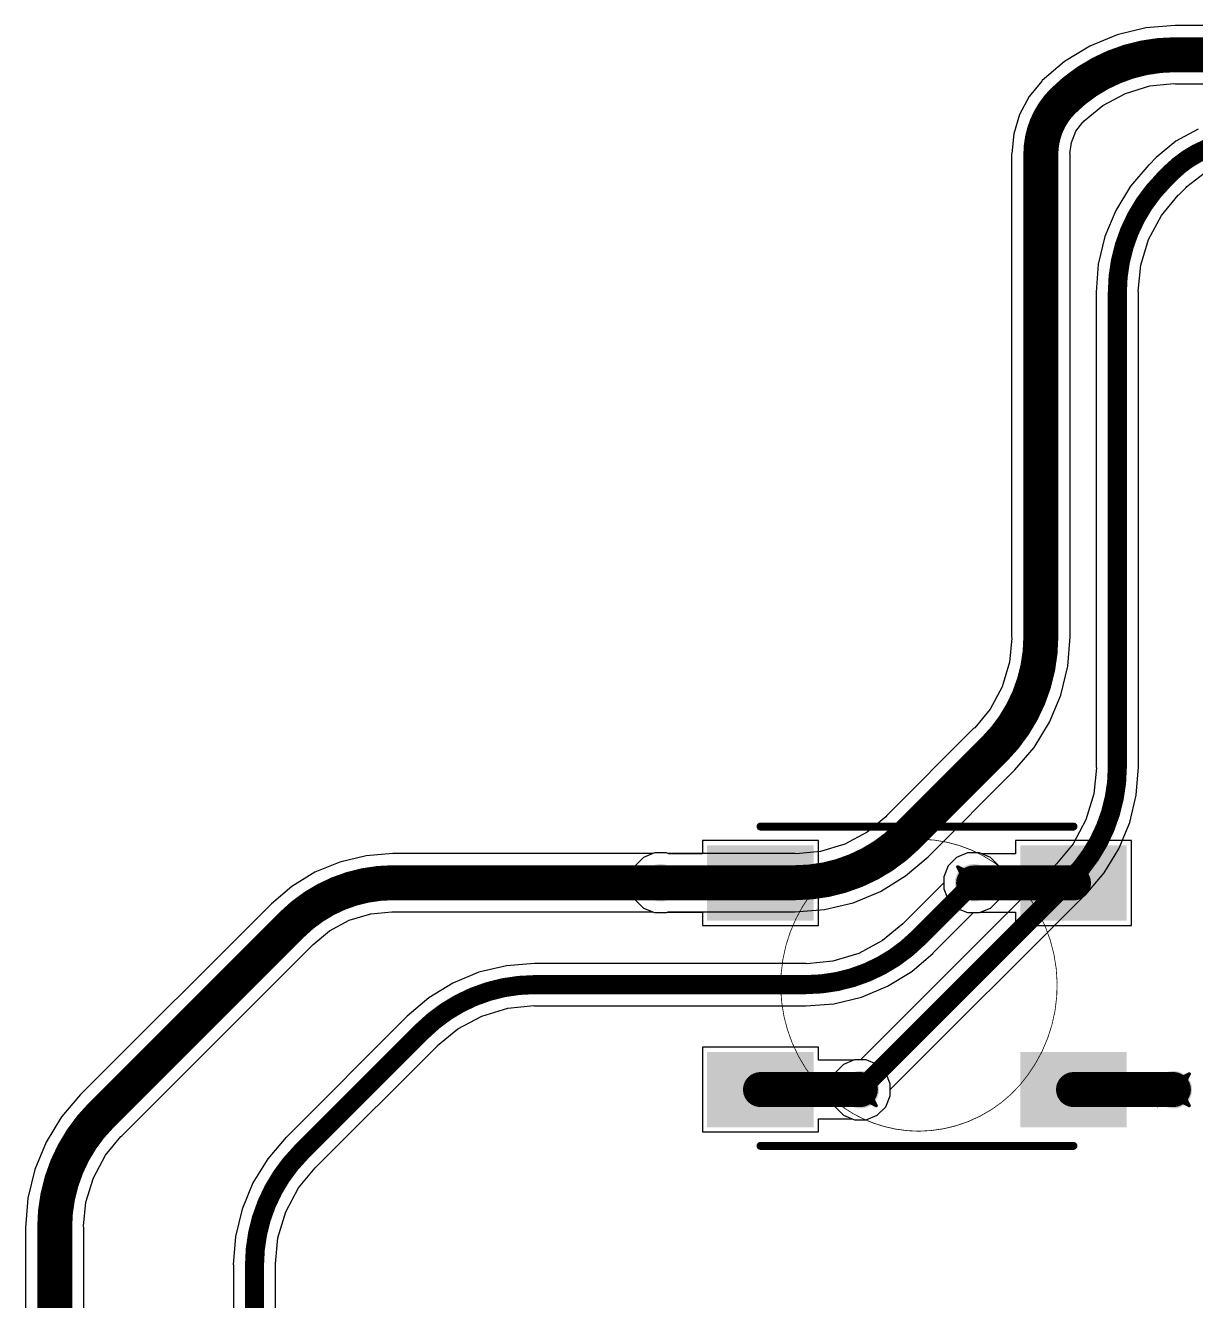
# Model space of a CAD drawing. Header units: inches. Extents: x -11 to 1110, y -7 to 455.
# Drawn here: x 307.99 to 326.68, y 263.01 to 283.37 of the extents above; entities that cross this region are included whole.
import ezdxf

# ---------------------------------------------------------------- set-up
doc = ezdxf.new("R2010")
doc.units = ezdxf.units.IN
for name, color, linetype in [('Bottom Layer', 5, 'Continuous'), ('Drill Drawing', 1, 'Continuous'), ('Mechanical 7', 56, 'Continuous'), ('Top Layer', 1, 'Continuous'), ('Top Overlay', 2, 'Continuous'), ('Top Paste', 8, 'Continuous'), ('Top Solder', 216, 'Continuous'), ('Via Holes', 16, 'Continuous')]:
    doc.layers.add(name, color=color, linetype=linetype)

msp = doc.modelspace()

# ---------------------------------------------------------------- hatches: boundary and pattern name
at = {"layer": 'Bottom Layer'}
h = msp.add_hatch(color=5, dxfattribs=at)
edge = h.paths.add_edge_path()
edge.add_arc((318.132, 269.681), 0.3, 0, 360)
h = msp.add_hatch(color=5, dxfattribs=at)
edge = h.paths.add_edge_path()
edge.add_arc((323.132, 269.681), 0.3, 0, 360)
h = msp.add_hatch(color=5, dxfattribs=at)
edge = h.paths.add_edge_path()
edge.add_arc((321.323, 266.374), 0.3, 0, 360)
h = msp.add_hatch(color=5, dxfattribs=at)
edge = h.paths.add_edge_path()
edge.add_arc((326.323, 266.374), 0.3, 0, 360)
at = {"layer": 'Top Layer'}
for points in [[(318.977, 270.177), (320.477, 270.177), (320.477, 269.177), (318.977, 269.177)], [(325.477, 269.177), (323.977, 269.177), (323.977, 270.177), (325.477, 270.177)], [(318.977, 266.877), (320.477, 266.877), (320.477, 265.877), (318.977, 265.877)], [(323.977, 266.877), (325.477, 266.877), (325.477, 265.877), (323.977, 265.877)]]:
    msp.add_hatch(color=1, dxfattribs=at).paths.add_polyline_path(points)
h = msp.add_hatch(color=1, dxfattribs=at)
edge = h.paths.add_edge_path()
edge.add_arc((318.132, 269.681), 0.3, 0, 360)
h = msp.add_hatch(color=1, dxfattribs=at)
edge = h.paths.add_edge_path()
edge.add_arc((323.132, 269.681), 0.3, 0, 360)
h = msp.add_hatch(color=1, dxfattribs=at)
edge = h.paths.add_edge_path()
edge.add_arc((321.323, 266.374), 0.3, 0, 360)
h = msp.add_hatch(color=1, dxfattribs=at)
edge = h.paths.add_edge_path()
edge.add_arc((326.323, 266.374), 0.3, 0, 360)
at = {"layer": 'Top Paste'}
for points in [[(318.977, 270.177), (320.477, 270.177), (320.477, 269.177), (318.977, 269.177)], [(325.477, 269.177), (323.977, 269.177), (323.977, 270.177), (325.477, 270.177)], [(318.977, 266.877), (320.477, 266.877), (320.477, 265.877), (318.977, 265.877)], [(323.977, 266.877), (325.477, 266.877), (325.477, 265.877), (323.977, 265.877)]]:
    msp.add_hatch(color=8, dxfattribs=at).paths.add_polyline_path(points)
at = {"layer": 'Top Solder'}
for points in [[(318.876, 270.279), (320.579, 270.279), (320.579, 269.076), (318.876, 269.076)], [(325.579, 269.076), (323.876, 269.076), (323.876, 270.279), (325.579, 270.279)], [(318.876, 266.979), (320.579, 266.979), (320.579, 265.776), (318.876, 265.776)], [(323.876, 266.979), (325.579, 266.979), (325.579, 265.776), (323.876, 265.776)]]:
    msp.add_hatch(color=216, dxfattribs=at).paths.add_polyline_path(points)
at = {"layer": 'Via Holes'}
h = msp.add_hatch(color=7, dxfattribs=at)
edge = h.paths.add_edge_path()
edge.add_arc((318.132, 269.681), 0.15, 0, 360)
h = msp.add_hatch(color=7, dxfattribs=at)
edge = h.paths.add_edge_path()
edge.add_arc((323.132, 269.681), 0.15, 0, 360)
h = msp.add_hatch(color=7, dxfattribs=at)
edge = h.paths.add_edge_path()
edge.add_arc((321.323, 266.374), 0.15, 0, 360)
h = msp.add_hatch(color=7, dxfattribs=at)
edge = h.paths.add_edge_path()
edge.add_arc((326.323, 266.374), 0.15, 0, 360)

# ---------------------------------------------------------------- linework, layer by layer
at = {"layer": 'Bottom Layer'}
for p, q in [((325.882, 283.337), (325.423, 283.227)), ((326.352, 283.374), (325.882, 283.337)), ((328.473, 283.374), (326.352, 283.374)), ((326.352, 283.374), (326.352, 283.374)), ((325.423, 283.227), (324.987, 283.046)), ((324.987, 283.046), (324.585, 282.8)), ((324.585, 282.8), (324.226, 282.493)), ((324.221, 282.485), (324.02, 282.241)), ((324.226, 282.493), (324.221, 282.485)), ((324.226, 282.493), (324.226, 282.493)), ((325.196, 282.097), (325.556, 282.289)), ((325.556, 282.289), (325.946, 282.408)), ((325.946, 282.408), (326.331, 282.445)), ((326.331, 282.445), (326.352, 282.441)), ((326.352, 282.441), (328.473, 282.441)), ((324.02, 282.241), (323.867, 281.953)), ((324.898, 281.852), (325.196, 282.097)), ((323.867, 281.953), (323.772, 281.642)), ((324.694, 281.507), (324.767, 281.684)), ((324.767, 281.684), (324.879, 281.83)), ((324.879, 281.83), (324.886, 281.834)), ((324.886, 281.834), (324.898, 281.852)), ((326.721, 281.716), (326.362, 281.524)), ((323.772, 281.642), (323.741, 281.327)), ((324.67, 281.325), (324.694, 281.507)), ((326.362, 281.524), (326.048, 281.266)), ((323.741, 281.327), (323.739, 281.317)), ((323.739, 281.317), (323.739, 273.609)), ((324.672, 281.317), (324.67, 281.325)), ((324.672, 273.609), (324.672, 281.317)), ((326.05, 281.264), (325.934, 281.147)), ((326.048, 281.266), (326.05, 281.264)), ((325.932, 281.149), (325.639, 280.805)), ((325.934, 281.147), (325.932, 281.149)), ((326.536, 280.802), (326.813, 281.015)), ((325.639, 280.805), (325.403, 280.42)), ((326.132, 280.339), (326.397, 280.663)), ((326.397, 280.663), (326.41, 280.671)), ((326.41, 280.671), (326.526, 280.788)), ((326.526, 280.788), (326.536, 280.802)), ((325.403, 280.42), (325.23, 280.003)), ((325.928, 279.958), (326.132, 280.339)), ((325.23, 280.003), (325.124, 279.563)), ((325.802, 279.544), (325.928, 279.958)), ((325.124, 279.563), (325.089, 279.113)), ((325.762, 279.128), (325.802, 279.544)), ((325.089, 279.113), (325.091, 279.113)), ((325.091, 279.113), (325.091, 271.531)), ((325.764, 279.113), (325.762, 279.128)), ((325.764, 271.531), (325.764, 279.113)), ((323.744, 273.587), (323.706, 273.203)), ((323.739, 273.609), (323.744, 273.587)), ((324.635, 273.138), (324.672, 273.609)), ((324.672, 273.609), (324.672, 273.609)), ((323.706, 273.203), (323.587, 272.812)), ((324.525, 272.679), (324.635, 273.138)), ((323.587, 272.812), (323.395, 272.453)), ((324.344, 272.244), (324.525, 272.679)), ((323.395, 272.453), (323.15, 272.154)), ((323.132, 272.142), (321.744, 270.754)), ((323.15, 272.154), (323.132, 272.142)), ((324.098, 271.841), (324.344, 272.244)), ((323.791, 271.483), (324.098, 271.841)), ((322.404, 270.095), (323.791, 271.483)), ((323.791, 271.483), (323.791, 271.483)), ((325.094, 271.516), (325.053, 271.1)), ((325.091, 271.531), (325.094, 271.516)), ((325.731, 271.08), (325.767, 271.531)), ((325.767, 271.531), (325.764, 271.531)), ((325.053, 271.1), (324.927, 270.686)), ((325.626, 270.641), (325.731, 271.08)), ((321.732, 270.736), (321.434, 270.491)), ((321.744, 270.754), (321.732, 270.736)), ((324.927, 270.686), (324.723, 270.304)), ((321.434, 270.491), (321.074, 270.299)), ((325.453, 270.224), (325.626, 270.641)), ((321.074, 270.299), (320.684, 270.181)), ((324.723, 270.304), (324.458, 269.981)), ((313.428, 270.113), (313.008, 270.012)), ((313.854, 270.146), (313.428, 270.113)), ((313.858, 270.147), (313.854, 270.146)), ((318.009, 270.147), (313.858, 270.147)), ((318.037, 270.159), (318.009, 270.147)), ((318.227, 270.159), (318.037, 270.159)), ((318.255, 270.147), (318.227, 270.159)), ((320.278, 270.147), (318.255, 270.147)), ((320.299, 270.143), (320.278, 270.147)), ((320.684, 270.181), (320.299, 270.143)), ((322.045, 269.789), (322.404, 270.095)), ((322.404, 270.095), (322.404, 270.095)), ((322.861, 270.086), (322.727, 269.951)), ((323.037, 270.159), (322.861, 270.086)), ((323.227, 270.159), (323.037, 270.159)), ((323.402, 270.086), (323.227, 270.159)), ((323.537, 269.951), (323.402, 270.086)), ((325.217, 269.839), (325.453, 270.224)), ((313.008, 270.012), (312.609, 269.847)), ((324.446, 269.973), (321.325, 266.852)), ((322.727, 269.951), (322.654, 269.776)), ((323.61, 269.776), (323.537, 269.951)), ((324.458, 269.981), (324.446, 269.973)), ((312.609, 269.847), (312.241, 269.621)), ((321.643, 269.542), (322.045, 269.789)), ((322.654, 269.679), (322.01, 269.035)), ((322.654, 269.776), (322.654, 269.679)), ((323.61, 269.586), (323.61, 269.776)), ((324.924, 269.495), (325.217, 269.839)), ((312.241, 269.621), (311.916, 269.343)), ((321.207, 269.361), (321.643, 269.542)), ((321.801, 266.376), (324.922, 269.497)), ((323.537, 269.41), (323.61, 269.586)), ((324.922, 269.497), (324.924, 269.495)), ((311.913, 269.341), (308.869, 266.297)), ((311.916, 269.343), (311.913, 269.341)), ((320.278, 269.214), (320.748, 269.251)), ((320.748, 269.251), (321.207, 269.361)), ((323.227, 269.203), (323.402, 269.276)), ((323.402, 269.276), (323.537, 269.41)), ((312.845, 268.912), (313.16, 269.081)), ((313.16, 269.081), (313.502, 269.185)), ((313.502, 269.185), (313.841, 269.218)), ((313.841, 269.218), (313.858, 269.215)), ((313.858, 269.215), (318.009, 269.215)), ((318.009, 269.215), (318.037, 269.203)), ((318.037, 269.203), (318.227, 269.203)), ((318.227, 269.203), (318.255, 269.215)), ((318.255, 269.215), (320.278, 269.215)), ((320.278, 269.215), (320.278, 269.214)), ((322.486, 268.559), (323.13, 269.203)), ((323.13, 269.203), (323.227, 269.203)), ((312.581, 268.696), (312.845, 268.912)), ((322.001, 269.022), (321.678, 268.757)), ((322.01, 269.035), (322.001, 269.022)), ((309.528, 265.638), (312.572, 268.682)), ((312.572, 268.682), (312.581, 268.696)), ((321.678, 268.757), (321.297, 268.553)), ((320.882, 268.427), (320.466, 268.387)), ((321.297, 268.553), (320.882, 268.427)), ((322.144, 268.264), (322.487, 268.557)), ((322.487, 268.557), (322.486, 268.559)), ((315.231, 268.251), (314.813, 268.078)), ((315.67, 268.356), (315.231, 268.251)), ((316.12, 268.392), (315.67, 268.356)), ((316.12, 268.389), (316.12, 268.392)), ((320.452, 268.389), (316.12, 268.389)), ((320.466, 268.387), (320.452, 268.389)), ((321.759, 268.028), (322.144, 268.264)), ((314.813, 268.078), (314.428, 267.842)), ((321.341, 267.855), (321.759, 268.028)), ((314.428, 267.842), (314.084, 267.549)), ((320.902, 267.749), (321.341, 267.855)), ((315.275, 267.552), (315.69, 267.678)), ((315.69, 267.678), (316.106, 267.719)), ((316.106, 267.719), (316.12, 267.716)), ((316.12, 267.716), (320.452, 267.716)), ((320.452, 267.714), (320.902, 267.749)), ((320.452, 267.716), (320.452, 267.714)), ((314.086, 267.547), (312.152, 265.612)), ((314.084, 267.549), (314.086, 267.547)), ((314.894, 267.348), (315.275, 267.552)), ((314.571, 267.083), (314.894, 267.348)), ((312.628, 265.136), (314.562, 267.071)), ((314.562, 267.071), (314.571, 267.083)), ((321.228, 266.852), (321.052, 266.779)), ((321.325, 266.852), (321.228, 266.852)), ((320.918, 266.645), (320.845, 266.469)), ((321.052, 266.779), (320.918, 266.645)), ((320.845, 266.469), (320.845, 266.279)), ((308.868, 266.297), (308.562, 265.939)), ((308.869, 266.297), (308.868, 266.297)), ((320.845, 266.279), (320.918, 266.103)), ((321.728, 266.103), (321.801, 266.279)), ((321.801, 266.279), (321.801, 266.376)), ((320.918, 266.103), (321.052, 265.969)), ((321.594, 265.969), (321.728, 266.103)), ((308.562, 265.939), (308.316, 265.536)), ((321.052, 265.969), (321.228, 265.896)), ((321.228, 265.896), (321.418, 265.896)), ((321.418, 265.896), (321.594, 265.969)), ((309.265, 265.327), (309.51, 265.626)), ((309.51, 265.626), (309.528, 265.638)), ((312.15, 265.614), (311.856, 265.27)), ((312.152, 265.612), (312.15, 265.614)), ((308.316, 265.536), (308.135, 265.101)), ((309.073, 264.967), (309.265, 265.327)), ((311.856, 265.27), (311.62, 264.885)), ((308.135, 265.101), (308.025, 264.642)), ((308.954, 264.577), (309.073, 264.967)), ((312.35, 264.805), (312.615, 265.128)), ((312.615, 265.128), (312.628, 265.136)), ((311.62, 264.885), (311.447, 264.468)), ((312.146, 264.423), (312.35, 264.805)), ((308.025, 264.642), (307.988, 264.171)), ((308.916, 264.193), (308.954, 264.577)), ((311.447, 264.468), (311.342, 264.029)), ((312.02, 264.009), (312.146, 264.423)), ((307.988, 264.171), (307.988, 264.171)), ((307.988, 264.171), (307.988, 256.012)), ((308.921, 264.171), (308.916, 264.193)), ((308.921, 256.012), (308.921, 264.171)), ((311.342, 264.029), (311.307, 263.578)), ((311.979, 263.593), (312.02, 264.009)), ((311.307, 263.578), (311.309, 263.578)), ((311.309, 263.578), (311.309, 252.928)), ((311.982, 263.578), (311.979, 263.593)), ((311.982, 252.928), (311.982, 263.578))]:
    msp.add_line(p, q, dxfattribs=at)
for points in [[(324.556, 282.163, 0.559, 0.559, -0.198912), (326.352, 282.907, 0.559, 0.559, 0)], [(326.352, 282.907, 0.559, 0.559, 0), (328.597, 282.907, 0.559, 0.559, 0)], [(326.352, 282.907, 0.559, 0.559, 0), (326.352, 282.907, 0.559, 0.559, 0)], [(324.206, 281.317, 0.559, 0.559, -0.198912), (324.556, 282.163, 0.559, 0.559, 0)], [(326.288, 281.026, 0.305, 0.305, -0.198912), (327.515, 281.534, 0.305, 0.305, 0)], [(324.206, 273.609, 0.559, 0.559, 0), (324.206, 281.317, 0.559, 0.559, 0)], [(325.428, 279.113, 0.305, 0.305, -0.198912), (326.172, 280.909, 0.305, 0.305, 0)], [(326.172, 280.909, 0.305, 0.305, 0), (326.288, 281.026, 0.305, 0.305, 0)], [(325.428, 271.531, 0.305, 0.305, 0), (325.428, 279.113, 0.305, 0.305, 0)], [(324.206, 273.609, 0.559, 0.559, -0.198912), (323.462, 271.812, 0.559, 0.559, 0)], [(322.074, 270.425, 0.559, 0.559, 0), (323.462, 271.812, 0.559, 0.559, 0)], [(325.428, 271.531, 0.305, 0.305, -0.198912), (324.684, 269.735, 0.305, 0.305, 0)], [(322.074, 270.425, 0.559, 0.559, -0.198912), (320.278, 269.681, 0.559, 0.559, 0)], [(312.242, 269.011, 0.559, 0.559, -0.198912), (313.858, 269.681, 0.559, 0.559, 0)], [(313.858, 269.681, 0.559, 0.559, 0), (318.132, 269.681, 0.559, 0.559, 0)], [(318.132, 269.681, 0.559, 0.559, 0), (320.278, 269.681, 0.559, 0.559, 0)], [(321.323, 266.374, 0.305, 0.305, 0), (324.684, 269.735, 0.305, 0.305, 0)], [(322.248, 268.797, 0.305, 0.305, 0), (323.132, 269.681, 0.305, 0.305, 0)], [(309.198, 265.968, 0.559, 0.559, 0), (312.242, 269.011, 0.559, 0.559, 0)], [(322.248, 268.797, 0.305, 0.305, -0.198912), (320.452, 268.053, 0.305, 0.305, 0)], [(314.324, 267.309, 0.305, 0.305, -0.198912), (316.12, 268.053, 0.305, 0.305, 0)], [(316.12, 268.053, 0.305, 0.305, 0), (320.452, 268.053, 0.305, 0.305, 0)], [(312.39, 265.374, 0.305, 0.305, 0), (314.324, 267.309, 0.305, 0.305, 0)], [(308.454, 264.171, 0.559, 0.559, -0.198912), (309.198, 265.968, 0.559, 0.559, 0)], [(311.646, 263.578, 0.305, 0.305, -0.198912), (312.39, 265.374, 0.305, 0.305, 0)], [(308.454, 255.889, 0.559, 0.559, 0), (308.454, 264.171, 0.559, 0.559, 0)], [(311.646, 252.589, 0.305, 0.305, 0), (311.646, 263.578, 0.305, 0.305, 0)]]:
    msp.add_lwpolyline(points, format="xyseb", dxfattribs=at)
for points in [[(326.212, 282.907, 0.279, 0.279, 1), (326.492, 282.907, 0.279, 0.279, 1)], [(326.212, 282.907, 0.279, 0.279, 1), (326.492, 282.907, 0.279, 0.279, 1)], [(326.212, 282.907, 0.279, 0.279, 1), (326.492, 282.907, 0.279, 0.279, 1)], [(326.212, 282.907, 0.279, 0.279, 1), (326.492, 282.907, 0.279, 0.279, 1)], [(324.416, 282.163, 0.279, 0.279, 1), (324.696, 282.163, 0.279, 0.279, 1)], [(324.416, 282.163, 0.279, 0.279, 1), (324.696, 282.163, 0.279, 0.279, 1)], [(324.066, 281.317, 0.279, 0.279, 1), (324.345, 281.317, 0.279, 0.279, 1)], [(324.066, 281.317, 0.279, 0.279, 1), (324.345, 281.317, 0.279, 0.279, 1)], [(326.096, 280.909, 0.152, 0.152, 1), (326.248, 280.909, 0.152, 0.152, 1)], [(326.096, 280.909, 0.152, 0.152, 1), (326.248, 280.909, 0.152, 0.152, 1)], [(326.212, 281.026, 0.152, 0.152, 1), (326.365, 281.026, 0.152, 0.152, 1)], [(326.212, 281.026, 0.152, 0.152, 1), (326.365, 281.026, 0.152, 0.152, 1)], [(325.352, 279.113, 0.152, 0.152, 1), (325.504, 279.113, 0.152, 0.152, 1)], [(325.352, 279.113, 0.152, 0.152, 1), (325.504, 279.113, 0.152, 0.152, 1)], [(324.066, 273.609, 0.279, 0.279, 1), (324.345, 273.609, 0.279, 0.279, 1)], [(324.066, 273.609, 0.279, 0.279, 1), (324.345, 273.609, 0.279, 0.279, 1)], [(323.322, 271.812, 0.279, 0.279, 1), (323.601, 271.812, 0.279, 0.279, 1)], [(323.322, 271.812, 0.279, 0.279, 1), (323.601, 271.812, 0.279, 0.279, 1)], [(325.352, 271.531, 0.152, 0.152, 1), (325.504, 271.531, 0.152, 0.152, 1)], [(325.352, 271.531, 0.152, 0.152, 1), (325.504, 271.531, 0.152, 0.152, 1)], [(321.934, 270.425, 0.279, 0.279, 1), (322.214, 270.425, 0.279, 0.279, 1)], [(321.934, 270.425, 0.279, 0.279, 1), (322.214, 270.425, 0.279, 0.279, 1)], [(313.719, 269.681, 0.279, 0.279, 1), (313.998, 269.681, 0.279, 0.279, 1)], [(313.719, 269.681, 0.279, 0.279, 1), (313.998, 269.681, 0.279, 0.279, 1)], [(317.992, 269.681, 0.279, 0.279, 1), (318.271, 269.681, 0.279, 0.279, 1)], [(317.992, 269.681, 0.279, 0.279, 1), (318.271, 269.681, 0.279, 0.279, 1)], [(320.138, 269.681, 0.279, 0.279, 1), (320.418, 269.681, 0.279, 0.279, 1)], [(320.138, 269.681, 0.279, 0.279, 1), (320.418, 269.681, 0.279, 0.279, 1)], [(324.608, 269.735, 0.152, 0.152, 1), (324.76, 269.735, 0.152, 0.152, 1)], [(324.608, 269.735, 0.152, 0.152, 1), (324.76, 269.735, 0.152, 0.152, 1)], [(323.056, 269.681, 0.152, 0.152, 1), (323.208, 269.681, 0.152, 0.152, 1)], [(312.103, 269.011, 0.279, 0.279, 1), (312.382, 269.011, 0.279, 0.279, 1)], [(312.103, 269.011, 0.279, 0.279, 1), (312.382, 269.011, 0.279, 0.279, 1)], [(322.172, 268.797, 0.152, 0.152, 1), (322.324, 268.797, 0.152, 0.152, 1)], [(322.172, 268.797, 0.152, 0.152, 1), (322.324, 268.797, 0.152, 0.152, 1)], [(316.044, 268.053, 0.152, 0.152, 1), (316.197, 268.053, 0.152, 0.152, 1)], [(316.044, 268.053, 0.152, 0.152, 1), (316.197, 268.053, 0.152, 0.152, 1)], [(320.375, 268.053, 0.152, 0.152, 1), (320.528, 268.053, 0.152, 0.152, 1)], [(320.375, 268.053, 0.152, 0.152, 1), (320.528, 268.053, 0.152, 0.152, 1)], [(314.248, 267.309, 0.152, 0.152, 1), (314.4, 267.309, 0.152, 0.152, 1)], [(314.248, 267.309, 0.152, 0.152, 1), (314.4, 267.309, 0.152, 0.152, 1)], [(321.247, 266.374, 0.152, 0.152, 1), (321.399, 266.374, 0.152, 0.152, 1)], [(309.059, 265.968, 0.279, 0.279, 1), (309.338, 265.968, 0.279, 0.279, 1)], [(309.059, 265.968, 0.279, 0.279, 1), (309.338, 265.968, 0.279, 0.279, 1)], [(312.313, 265.374, 0.152, 0.152, 1), (312.466, 265.374, 0.152, 0.152, 1)], [(312.313, 265.374, 0.152, 0.152, 1), (312.466, 265.374, 0.152, 0.152, 1)], [(308.315, 264.171, 0.279, 0.279, 1), (308.594, 264.171, 0.279, 0.279, 1)], [(308.315, 264.171, 0.279, 0.279, 1), (308.594, 264.171, 0.279, 0.279, 1)], [(311.569, 263.578, 0.152, 0.152, 1), (311.722, 263.578, 0.152, 0.152, 1)], [(311.569, 263.578, 0.152, 0.152, 1), (311.722, 263.578, 0.152, 0.152, 1)]]:
    msp.add_lwpolyline(points, format="xyseb", close=True, dxfattribs=at)
at = {"layer": 'Drill Drawing'}
for points in [[(317.878, 269.935, 0.0508, 0.0508, 0), (318.132, 269.808, 0.0508, 0.0508, 0)], [(317.878, 269.935, 0.0508, 0.0508, 0), (318.005, 269.681, 0.0508, 0.0508, 0)], [(318.132, 269.808, 0.0508, 0.0508, 0), (318.386, 269.935, 0.0508, 0.0508, 0)], [(318.259, 269.681, 0.0508, 0.0508, 0), (318.386, 269.935, 0.0508, 0.0508, 0)], [(322.878, 269.935, 0.0508, 0.0508, 0), (323.132, 269.808, 0.0508, 0.0508, 0)], [(322.878, 269.935, 0.0508, 0.0508, 0), (323.005, 269.681, 0.0508, 0.0508, 0)], [(323.132, 269.808, 0.0508, 0.0508, 0), (323.386, 269.935, 0.0508, 0.0508, 0)], [(323.259, 269.681, 0.0508, 0.0508, 0), (323.386, 269.935, 0.0508, 0.0508, 0)], [(317.878, 269.427, 0.0508, 0.0508, 0), (318.005, 269.681, 0.0508, 0.0508, 0)], [(318.259, 269.681, 0.0508, 0.0508, 0), (318.386, 269.427, 0.0508, 0.0508, 0)], [(322.878, 269.427, 0.0508, 0.0508, 0), (323.005, 269.681, 0.0508, 0.0508, 0)], [(323.259, 269.681, 0.0508, 0.0508, 0), (323.386, 269.427, 0.0508, 0.0508, 0)], [(317.878, 269.427, 0.0508, 0.0508, 0), (318.132, 269.554, 0.0508, 0.0508, 0)], [(318.132, 269.554, 0.0508, 0.0508, 0), (318.386, 269.427, 0.0508, 0.0508, 0)], [(322.878, 269.427, 0.0508, 0.0508, 0), (323.132, 269.554, 0.0508, 0.0508, 0)], [(323.132, 269.554, 0.0508, 0.0508, 0), (323.386, 269.427, 0.0508, 0.0508, 0)], [(321.069, 266.628, 0.0508, 0.0508, 0), (321.323, 266.501, 0.0508, 0.0508, 0)], [(321.069, 266.628, 0.0508, 0.0508, 0), (321.196, 266.374, 0.0508, 0.0508, 0)], [(321.323, 266.501, 0.0508, 0.0508, 0), (321.577, 266.628, 0.0508, 0.0508, 0)], [(321.45, 266.374, 0.0508, 0.0508, 0), (321.577, 266.628, 0.0508, 0.0508, 0)], [(326.069, 266.628, 0.0508, 0.0508, 0), (326.323, 266.501, 0.0508, 0.0508, 0)], [(326.069, 266.628, 0.0508, 0.0508, 0), (326.196, 266.374, 0.0508, 0.0508, 0)], [(326.323, 266.501, 0.0508, 0.0508, 0), (326.577, 266.628, 0.0508, 0.0508, 0)], [(326.45, 266.374, 0.0508, 0.0508, 0), (326.577, 266.628, 0.0508, 0.0508, 0)], [(321.069, 266.12, 0.0508, 0.0508, 0), (321.196, 266.374, 0.0508, 0.0508, 0)], [(321.45, 266.374, 0.0508, 0.0508, 0), (321.577, 266.12, 0.0508, 0.0508, 0)], [(326.069, 266.12, 0.0508, 0.0508, 0), (326.196, 266.374, 0.0508, 0.0508, 0)], [(326.45, 266.374, 0.0508, 0.0508, 0), (326.577, 266.12, 0.0508, 0.0508, 0)], [(321.069, 266.12, 0.0508, 0.0508, 0), (321.323, 266.247, 0.0508, 0.0508, 0)], [(321.323, 266.247, 0.0508, 0.0508, 0), (321.577, 266.12, 0.0508, 0.0508, 0)], [(326.069, 266.12, 0.0508, 0.0508, 0), (326.323, 266.247, 0.0508, 0.0508, 0)], [(326.323, 266.247, 0.0508, 0.0508, 0), (326.577, 266.12, 0.0508, 0.0508, 0)]]:
    msp.add_lwpolyline(points, format="xyseb", dxfattribs=at)
for points in [[(317.865, 269.935, 0.0254, 0.0254, 1), (317.89, 269.935, 0.0254, 0.0254, 1)], [(317.865, 269.935, 0.0254, 0.0254, 1), (317.89, 269.935, 0.0254, 0.0254, 1)], [(318.373, 269.935, 0.0254, 0.0254, 1), (318.398, 269.935, 0.0254, 0.0254, 1)], [(318.373, 269.935, 0.0254, 0.0254, 1), (318.398, 269.935, 0.0254, 0.0254, 1)], [(322.865, 269.935, 0.0254, 0.0254, 1), (322.89, 269.935, 0.0254, 0.0254, 1)], [(322.865, 269.935, 0.0254, 0.0254, 1), (322.89, 269.935, 0.0254, 0.0254, 1)], [(323.373, 269.935, 0.0254, 0.0254, 1), (323.398, 269.935, 0.0254, 0.0254, 1)], [(323.373, 269.935, 0.0254, 0.0254, 1), (323.398, 269.935, 0.0254, 0.0254, 1)], [(317.992, 269.681, 0.0254, 0.0254, 1), (318.017, 269.681, 0.0254, 0.0254, 1)], [(317.992, 269.681, 0.0254, 0.0254, 1), (318.017, 269.681, 0.0254, 0.0254, 1)], [(318.119, 269.808, 0.0254, 0.0254, 1), (318.144, 269.808, 0.0254, 0.0254, 1)], [(318.119, 269.808, 0.0254, 0.0254, 1), (318.144, 269.808, 0.0254, 0.0254, 1)], [(318.246, 269.681, 0.0254, 0.0254, 1), (318.271, 269.681, 0.0254, 0.0254, 1)], [(318.246, 269.681, 0.0254, 0.0254, 1), (318.271, 269.681, 0.0254, 0.0254, 1)], [(322.992, 269.681, 0.0254, 0.0254, 1), (323.017, 269.681, 0.0254, 0.0254, 1)], [(322.992, 269.681, 0.0254, 0.0254, 1), (323.017, 269.681, 0.0254, 0.0254, 1)], [(323.119, 269.808, 0.0254, 0.0254, 1), (323.144, 269.808, 0.0254, 0.0254, 1)], [(323.119, 269.808, 0.0254, 0.0254, 1), (323.144, 269.808, 0.0254, 0.0254, 1)], [(323.246, 269.681, 0.0254, 0.0254, 1), (323.271, 269.681, 0.0254, 0.0254, 1)], [(323.246, 269.681, 0.0254, 0.0254, 1), (323.271, 269.681, 0.0254, 0.0254, 1)], [(317.865, 269.427, 0.0254, 0.0254, 1), (317.89, 269.427, 0.0254, 0.0254, 1)], [(317.865, 269.427, 0.0254, 0.0254, 1), (317.89, 269.427, 0.0254, 0.0254, 1)], [(318.119, 269.554, 0.0254, 0.0254, 1), (318.144, 269.554, 0.0254, 0.0254, 1)], [(318.119, 269.554, 0.0254, 0.0254, 1), (318.144, 269.554, 0.0254, 0.0254, 1)], [(318.373, 269.427, 0.0254, 0.0254, 1), (318.398, 269.427, 0.0254, 0.0254, 1)], [(318.373, 269.427, 0.0254, 0.0254, 1), (318.398, 269.427, 0.0254, 0.0254, 1)], [(322.865, 269.427, 0.0254, 0.0254, 1), (322.89, 269.427, 0.0254, 0.0254, 1)], [(322.865, 269.427, 0.0254, 0.0254, 1), (322.89, 269.427, 0.0254, 0.0254, 1)], [(323.119, 269.554, 0.0254, 0.0254, 1), (323.144, 269.554, 0.0254, 0.0254, 1)], [(323.119, 269.554, 0.0254, 0.0254, 1), (323.144, 269.554, 0.0254, 0.0254, 1)], [(323.373, 269.427, 0.0254, 0.0254, 1), (323.398, 269.427, 0.0254, 0.0254, 1)], [(323.373, 269.427, 0.0254, 0.0254, 1), (323.398, 269.427, 0.0254, 0.0254, 1)], [(321.056, 266.628, 0.0254, 0.0254, 1), (321.082, 266.628, 0.0254, 0.0254, 1)], [(321.056, 266.628, 0.0254, 0.0254, 1), (321.082, 266.628, 0.0254, 0.0254, 1)], [(321.564, 266.628, 0.0254, 0.0254, 1), (321.59, 266.628, 0.0254, 0.0254, 1)], [(321.564, 266.628, 0.0254, 0.0254, 1), (321.59, 266.628, 0.0254, 0.0254, 1)], [(326.056, 266.628, 0.0254, 0.0254, 1), (326.082, 266.628, 0.0254, 0.0254, 1)], [(326.056, 266.628, 0.0254, 0.0254, 1), (326.082, 266.628, 0.0254, 0.0254, 1)], [(326.564, 266.628, 0.0254, 0.0254, 1), (326.59, 266.628, 0.0254, 0.0254, 1)], [(326.564, 266.628, 0.0254, 0.0254, 1), (326.59, 266.628, 0.0254, 0.0254, 1)], [(321.183, 266.374, 0.0254, 0.0254, 1), (321.209, 266.374, 0.0254, 0.0254, 1)], [(321.183, 266.374, 0.0254, 0.0254, 1), (321.209, 266.374, 0.0254, 0.0254, 1)], [(321.31, 266.501, 0.0254, 0.0254, 1), (321.336, 266.501, 0.0254, 0.0254, 1)], [(321.31, 266.501, 0.0254, 0.0254, 1), (321.336, 266.501, 0.0254, 0.0254, 1)], [(321.437, 266.374, 0.0254, 0.0254, 1), (321.463, 266.374, 0.0254, 0.0254, 1)], [(321.437, 266.374, 0.0254, 0.0254, 1), (321.463, 266.374, 0.0254, 0.0254, 1)], [(326.183, 266.374, 0.0254, 0.0254, 1), (326.209, 266.374, 0.0254, 0.0254, 1)], [(326.183, 266.374, 0.0254, 0.0254, 1), (326.209, 266.374, 0.0254, 0.0254, 1)], [(326.31, 266.501, 0.0254, 0.0254, 1), (326.336, 266.501, 0.0254, 0.0254, 1)], [(326.31, 266.501, 0.0254, 0.0254, 1), (326.336, 266.501, 0.0254, 0.0254, 1)], [(326.437, 266.374, 0.0254, 0.0254, 1), (326.463, 266.374, 0.0254, 0.0254, 1)], [(326.437, 266.374, 0.0254, 0.0254, 1), (326.463, 266.374, 0.0254, 0.0254, 1)], [(321.31, 266.247, 0.0254, 0.0254, 1), (321.336, 266.247, 0.0254, 0.0254, 1)], [(321.31, 266.247, 0.0254, 0.0254, 1), (321.336, 266.247, 0.0254, 0.0254, 1)], [(326.31, 266.247, 0.0254, 0.0254, 1), (326.336, 266.247, 0.0254, 0.0254, 1)], [(326.31, 266.247, 0.0254, 0.0254, 1), (326.336, 266.247, 0.0254, 0.0254, 1)], [(321.056, 266.12, 0.0254, 0.0254, 1), (321.082, 266.12, 0.0254, 0.0254, 1)], [(321.056, 266.12, 0.0254, 0.0254, 1), (321.082, 266.12, 0.0254, 0.0254, 1)], [(321.564, 266.12, 0.0254, 0.0254, 1), (321.59, 266.12, 0.0254, 0.0254, 1)], [(321.564, 266.12, 0.0254, 0.0254, 1), (321.59, 266.12, 0.0254, 0.0254, 1)], [(326.056, 266.12, 0.0254, 0.0254, 1), (326.082, 266.12, 0.0254, 0.0254, 1)], [(326.056, 266.12, 0.0254, 0.0254, 1), (326.082, 266.12, 0.0254, 0.0254, 1)], [(326.564, 266.12, 0.0254, 0.0254, 1), (326.59, 266.12, 0.0254, 0.0254, 1)], [(326.564, 266.12, 0.0254, 0.0254, 1), (326.59, 266.12, 0.0254, 0.0254, 1)]]:
    msp.add_lwpolyline(points, format="xyseb", close=True, dxfattribs=at)
at = {"layer": 'Mechanical 7'}
for points in [[(320.523, 269.484, 0.0127, 0.0127, -0.437185), (323.623, 269.879, 0.0127, 0.0127, 0)], [(323.623, 269.879, 0.0127, 0.0127, -0.392157), (323.994, 266.603, 0.0127, 0.0127, 0)], [(320.894, 266.211, 0.0127, 0.0127, -0.392599), (320.523, 269.484, 0.0127, 0.0127, 0)], [(323.994, 266.603, 0.0127, 0.0127, -0.238626), (322.256, 265.712, 0.0127, 0.0127, 0)], [(322.256, 265.712, 0.0127, 0.0127, -0.175732), (320.894, 266.211, 0.0127, 0.0127, 0)]]:
    msp.add_lwpolyline(points, format="xyseb", dxfattribs=at)
for points in [[(323.62, 269.879, 0.00635, 0.00635, 1), (323.626, 269.879, 0.00635, 0.00635, 1)], [(323.62, 269.879, 0.00635, 0.00635, 1), (323.626, 269.879, 0.00635, 0.00635, 1)], [(320.52, 269.484, 0.00635, 0.00635, 1), (320.526, 269.484, 0.00635, 0.00635, 1)], [(320.52, 269.484, 0.00635, 0.00635, 1), (320.526, 269.484, 0.00635, 0.00635, 1)], [(323.991, 266.603, 0.00635, 0.00635, 1), (323.997, 266.603, 0.00635, 0.00635, 1)], [(323.991, 266.603, 0.00635, 0.00635, 1), (323.997, 266.603, 0.00635, 0.00635, 1)], [(320.891, 266.211, 0.00635, 0.00635, 1), (320.897, 266.211, 0.00635, 0.00635, 1)], [(320.891, 266.211, 0.00635, 0.00635, 1), (320.897, 266.211, 0.00635, 0.00635, 1)], [(322.253, 265.712, 0.00635, 0.00635, 1), (322.259, 265.712, 0.00635, 0.00635, 1)], [(322.253, 265.712, 0.00635, 0.00635, 1), (322.259, 265.712, 0.00635, 0.00635, 1)]]:
    msp.add_lwpolyline(points, format="xyseb", close=True, dxfattribs=at)
at = {"layer": 'Top Layer'}
for p, q in [((320.655, 270.355), (318.8, 270.355)), ((318.8, 270.355), (318.8, 270.144)), ((320.655, 269), (320.655, 270.355)), ((325.655, 270.355), (323.8, 270.355)), ((323.8, 270.355), (323.8, 270.144)), ((325.655, 269), (325.655, 270.355)), ((317.861, 270.086), (317.727, 269.951)), ((318.037, 270.159), (317.861, 270.086)), ((318.227, 270.159), (318.037, 270.159)), ((318.263, 270.144), (318.227, 270.159)), ((318.8, 270.144), (318.263, 270.144)), ((322.861, 270.086), (322.727, 269.951)), ((323.037, 270.159), (322.861, 270.086)), ((323.227, 270.159), (323.037, 270.159)), ((323.263, 270.144), (323.227, 270.159)), ((323.8, 270.144), (323.263, 270.144)), ((317.727, 269.951), (317.654, 269.776)), ((322.727, 269.951), (322.654, 269.776)), ((317.654, 269.776), (317.654, 269.586)), ((322.654, 269.776), (322.654, 269.586)), ((317.654, 269.586), (317.727, 269.41)), ((322.654, 269.586), (322.727, 269.41)), ((317.727, 269.41), (317.861, 269.276)), ((317.861, 269.276), (318.037, 269.203)), ((322.727, 269.41), (322.861, 269.276)), ((322.861, 269.276), (323.037, 269.203)), ((318.037, 269.203), (318.227, 269.203)), ((318.227, 269.203), (318.247, 269.211)), ((318.247, 269.211), (318.8, 269.211)), ((318.8, 269.211), (318.8, 269)), ((323.037, 269.203), (323.227, 269.203)), ((323.227, 269.203), (323.247, 269.211)), ((323.247, 269.211), (323.8, 269.211)), ((323.8, 269.211), (323.8, 269)), ((318.8, 269), (320.655, 269)), ((323.8, 269), (325.655, 269)), ((320.655, 267.055), (318.8, 267.055)), ((318.8, 267.055), (318.8, 265.7)), ((320.655, 266.844), (320.655, 267.055)), ((321.208, 266.844), (320.655, 266.844)), ((321.228, 266.852), (321.208, 266.844)), ((321.418, 266.852), (321.228, 266.852)), ((321.594, 266.779), (321.418, 266.852)), ((321.728, 266.645), (321.594, 266.779)), ((321.801, 266.469), (321.728, 266.645)), ((321.801, 266.279), (321.801, 266.469)), ((321.728, 266.103), (321.801, 266.279)), ((321.594, 265.969), (321.728, 266.103)), ((320.655, 265.7), (320.655, 265.911)), ((320.655, 265.911), (321.192, 265.911)), ((321.192, 265.911), (321.228, 265.896)), ((321.228, 265.896), (321.418, 265.896)), ((321.418, 265.896), (321.594, 265.969)), ((318.8, 265.7), (320.655, 265.7))]:
    msp.add_line(p, q, dxfattribs=at)
for points in [[(318.132, 269.677, 0.559, 0.559, 0), (319.727, 269.677, 0.559, 0.559, 0)], [(323.132, 269.677, 0.559, 0.559, 0), (324.727, 269.677, 0.559, 0.559, 0)], [(319.727, 266.377, 0.559, 0.559, 0), (321.323, 266.377, 0.559, 0.559, 0)], [(324.727, 266.377, 0.559, 0.559, 0), (326.323, 266.377, 0.559, 0.559, 0)]]:
    msp.add_lwpolyline(points, format="xyseb", dxfattribs=at)
for points in [[(317.992, 269.677, 0.279, 0.279, 1), (318.271, 269.677, 0.279, 0.279, 1)], [(319.588, 269.677, 0.279, 0.279, 1), (319.867, 269.677, 0.279, 0.279, 1)], [(322.992, 269.677, 0.279, 0.279, 1), (323.271, 269.677, 0.279, 0.279, 1)], [(324.588, 269.677, 0.279, 0.279, 1), (324.867, 269.677, 0.279, 0.279, 1)], [(319.588, 266.377, 0.279, 0.279, 1), (319.867, 266.377, 0.279, 0.279, 1)], [(321.183, 266.377, 0.279, 0.279, 1), (321.463, 266.377, 0.279, 0.279, 1)], [(324.588, 266.377, 0.279, 0.279, 1), (324.867, 266.377, 0.279, 0.279, 1)], [(326.183, 266.377, 0.279, 0.279, 1), (326.463, 266.377, 0.279, 0.279, 1)]]:
    msp.add_lwpolyline(points, format="xyseb", close=True, dxfattribs=at)
at = {"layer": 'Top Overlay'}
for points in [[(319.727, 270.578, 0.127, 0.127, 0), (324.727, 270.578, 0.127, 0.127, 0)], [(318.671, 269.831, 0.254, 0.254, 0), (318.798, 269.704, 0.254, 0.254, 0)], [(318.671, 269.577, 0.254, 0.254, 0), (318.671, 269.831, 0.254, 0.254, 0)], [(318.671, 269.577, 0.254, 0.254, 0), (318.798, 269.704, 0.254, 0.254, 0)], [(319.727, 265.477, 0.127, 0.127, 0), (324.727, 265.477, 0.127, 0.127, 0)]]:
    msp.add_lwpolyline(points, format="xyseb", dxfattribs=at)
for points in [[(319.696, 270.578, 0.0635, 0.0635, 1), (319.759, 270.578, 0.0635, 0.0635, 1)], [(324.696, 270.578, 0.0635, 0.0635, 1), (324.759, 270.578, 0.0635, 0.0635, 1)], [(318.608, 269.831, 0.127, 0.127, 1), (318.735, 269.831, 0.127, 0.127, 1)], [(318.608, 269.831, 0.127, 0.127, 1), (318.735, 269.831, 0.127, 0.127, 1)], [(318.608, 269.577, 0.127, 0.127, 1), (318.735, 269.577, 0.127, 0.127, 1)], [(318.608, 269.577, 0.127, 0.127, 1), (318.735, 269.577, 0.127, 0.127, 1)], [(318.735, 269.704, 0.127, 0.127, 1), (318.862, 269.704, 0.127, 0.127, 1)], [(318.735, 269.704, 0.127, 0.127, 1), (318.862, 269.704, 0.127, 0.127, 1)], [(319.696, 265.477, 0.0635, 0.0635, 1), (319.759, 265.477, 0.0635, 0.0635, 1)], [(324.696, 265.477, 0.0635, 0.0635, 1), (324.759, 265.477, 0.0635, 0.0635, 1)]]:
    msp.add_lwpolyline(points, format="xyseb", close=True, dxfattribs=at)

doc.saveas('drawing.dxf')
